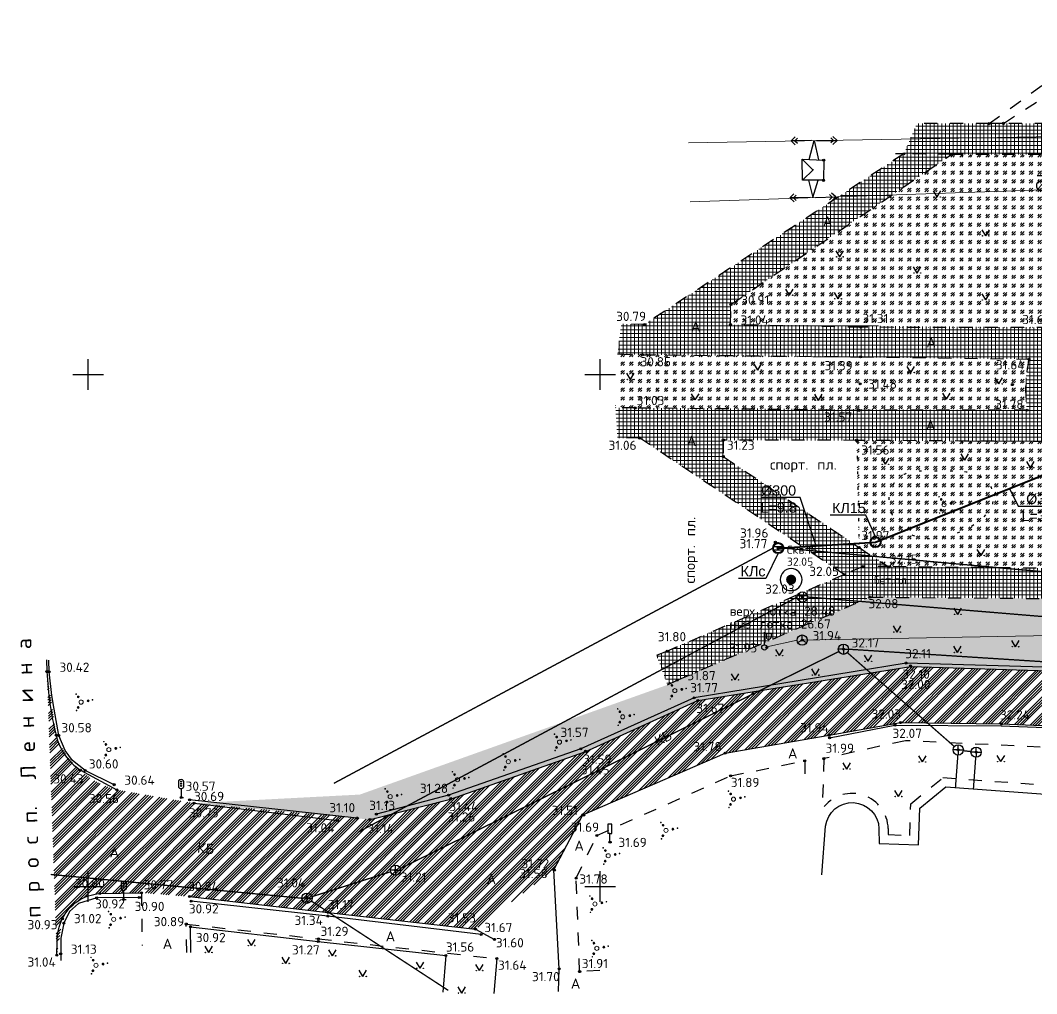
# Model space of a CAD drawing. Extents: x 8328 to 1441992, y -7354 to 642460.
# Drawn here: x 1441743.4 to 1441842.7, y 642139.5 to 642234.6 of the extents above; entities that cross this region are included whole.
import ezdxf
from ezdxf import colors
from ezdxf.entities.mleader import LeaderData, LeaderLine
from ezdxf.math import Vec2, Vec3

# ---------------------------------------------------------------- set-up
doc = ezdxf.new("R2010")
doc.units = 0
doc.header["$MEASUREMENT"] = 0
doc.header["$PDMODE"] = 32
doc.header["$PDSIZE"] = 0.2
for name, pattern in [('1220', [10, 8, -2]), ('APC_PRICKAD', [3.05, 0.51, -2.54]), ('APC_STRECKAD', [5.08, 2.54, -2.54]), ('CONTI', [0]), ('L1_5X1_5', [3, 1.5, -1.5])]:
    doc.linetypes.add(name, pattern=pattern)
for name, color, linetype, lineweight in [('10-Газон', 80, 'Continuous', 35), ('11-Штрих-тротуар', 40, 'Continuous', 15), ('19-канальяК2', 54, 'Continuous', 40), ('19-скважины', 7, 'Continuous', 30)]:
    doc.layers.add(name, color=color, linetype=linetype, lineweight=lineweight)
for name, color, linetype in [('PI_OTD', 172, 'CONTI'), ('PI_STDEFAULT', 6, 'CONTI'), ('PI_TTDEFAULT', 5, 'CONTI'), ('Колодцы', 7, 'Continuous'), ('Сетка', 7, 'Continuous')]:
    doc.layers.add(name, color=color, linetype=linetype)
doc.styles.add('2_0-Ариел', font='arial.ttf', dxfattribs={"height": 2})
doc.styles.get("Standard").update_dxf_attribs({"font": 'txt.shx'})
doc.linetypes.add('g5_474_2b', pattern='A,1,-0.25,[33,GUGK_2005.shx,S=1,R=0,X=0,Y=0],-0.25,1', length=2.5)
doc.linetypes.add('Забмет', pattern='A,2.5,[133,ltypeshp.shx,S=0.25,R=0,X=0,Y=0],0.125,[133,ltypeshp.shx,S=0.125,R=0,X=0,Y=0]', length=2.625)
doc.linetypes.add('Каналья-К2', pattern='A,20,-4,["К2",Standard,S=2,R=0,X=-2,Y=-1],-2.3', length=26.3)
doc.linetypes.add('Связь', pattern='A,4,-1,2,[133,ltypeshp.shx,S=0.125,R=0,X=-0.125,Y=0],2,-1', length=10)
pattern_1 = [(45, (0, 0), (0.84852813742, -1e-16), [0.5, -0.7]), (45, (0.21213, 0), (0.84852813742, -1e-16), [0.2, -1]), (45, (0, 0.21213), (0.84852813742, -1e-16), [0.2, -1])]
pattern_2 = [(90, (0, 0), (-0.375, 1e-16), []), (180, (0, 0), (-1e-16, -0.375), [])]

# ---------------------------------------------------------------- blocks, each defined once
blk = doc.blocks.new('_None')
blk = doc.blocks.new('SVETFOR')
for p, q in [((-0.14, 0.939999), (-0.14, 0.579997)), ((0.139998, 0.919997), (0.139998, 0.939999)), ((0.139998, 0.919997), (0.139998, 0.599997)), ((0.139998, 0.599997), (0.139998, 0.579997)), ((0, 0.5), (0, 0)), ((0, 0), (0.139998, 0))]:
    blk.add_line(p, q)
for centre, radius in [((0.000835, 0.652878), 0.027132), ((0.002634, 0.773176), 0.02695), ((0.001735, 0.895272), 0.024786), ((0.001735, 0.779475), 0.020595), ((0.001735, 0.660078), 0.019994), ((0.002634, 0.901574), 0.01861), ((0.001735, 0.668178), 0.011946), ((0.002634, 0.787575), 0.012698), ((0.003534, 0.909675), 0.01091)]:
    blk.add_circle(centre, radius)
for centre, radius, start, end in [((0, 0.809044), 0.191701, 43.087896, 136.912105), ((0, 0.676745), 0.170177, 214.64591, 325.35409)]:
    blk.add_arc(centre, radius, start, end)
blk = doc.blocks.new('A$C18BB02A3')
for q in [(-0.36, 0.6), (0.36, 0.6)]:
    blk.add_line((0, 0), q)
for centre, major_axis, start_param, end_param in [((-0.319, -0.001), (-0.0136, 0.0136), 3.926991, 10.210176), ((-0.315, -0.002), (-0.0109, 0.0109), 3.926991, 10.210176), ((-0.311, -0.002), (-0.00774, 0.00774), 3.926991, 10.210176), ((-0.306, -0.002), (0.00448, 0.00448), 5.497787, 11.780972), ((0.322, -0.001), (-0.0153, 0.0153), 3.926991, 10.210176), ((0.317, -0.001), (-0.0117, 0.0117), 3.926991, 10.210176), ((0.311, -0.001), (-0.00797, 0.00797), 3.926991, 10.210176), ((0.306, -0.001), (0.00424, 0.00424), 5.497787, 11.780972)]:
    blk.add_ellipse(centre, major_axis=major_axis, ratio=1, start_param=start_param, end_param=end_param)
blk = doc.blocks.new('DORZNPR_1')
for p, q in [((-0.2, 1), (-0.2, 0.479997)), ((0.179997, 1), (-0.2, 1)), ((0.179997, 0.479997), (0.179997, 1)), ((0, 0.479997), (-0.2, 0.479997)), ((0, 0), (0, 0.479997)), ((0, 0), (0.179997, 0)), ((0.16, 0.479997), (0.179997, 0.479997))]:
    blk.add_line(p, q)
blk.add_lwpolyline([(0, 0.479997), (0.139997, 0.479997), (0.16, 0.479997)])
blk = doc.blocks.new('A$C53CB0419')
at = {"lineweight": 9}
for centre, radius in [((-0.491, 0.774), 0.03), ((-0.492, 0.779), 0.0248), ((-0.495, 0.784), 0.0194), ((-0.497, 0.789), 0.0145), ((-0.5, 0.794), 0.00807), ((-0.279, 0.5), 0.0852), ((-0.281, 0.51), 0.0751), ((-0.284, 0.518), 0.0662), ((-0.287, 0.527), 0.0572), ((-0.289, 0.536), 0.0483), ((-0.291, 0.545), 0.0387), ((-0.292, 0.555), 0.0288), ((-0.293, 0.562), 0.0218), ((-0.297, 0.57), 0.0134), ((0, 0), 0.202), ((0.686, 0.115), 0.0918), ((0.685, 0.124), 0.0829), ((0.681, 0.13), 0.0756), ((0.678, 0.138), 0.0669), ((0.675, 0.147), 0.058), ((0.673, 0.156), 0.0489), ((0.672, 0.165), 0.0401), ((0.671, 0.174), 0.0314), ((0.67, 0.181), 0.0246), ((0.667, 0.188), 0.0173), ((0.664, 0.193), 0.0107), ((1.116, 0.216), 0.0329), ((1.122, 0.22), 0.0269), ((1.126, 0.225), 0.0199), ((1.133, 0.229), 0.0139), ((1.135, 0.234), 0.00789), ((-0.439, -0.82), 0.0296), ((-0.444, -0.825), 0.0228), ((-0.448, -0.829), 0.0172), ((-0.452, -0.832), 0.0122), ((-0.456, -0.835), 0.00717), ((-0.298, -0.533), 0.0949), ((-0.297, -0.522), 0.0842), ((-0.295, -0.512), 0.0745), ((-0.297, -0.502), 0.0645), ((-0.296, -0.493), 0.0548), ((-0.295, -0.483), 0.0452), ((-0.294, -0.475), 0.0377), ((-0.293, -0.466), 0.0294), ((-0.295, -0.459), 0.0222), ((-0.299, -0.452), 0.0145)]:
    blk.add_circle(centre, radius, dxfattribs=at)
blk = doc.blocks.new('BL_33')
at = {"color": 0}
for p, q in [((0, 0.25), (0, 1.5)), ((0, 1.4), (0.75, 1.4)), ((0.2, 1.4), (0.2, 1)), ((0.65, 1.4), (0.65, 1))]:
    blk.add_line(p, q, dxfattribs=at)
for radius in [0.25, 0]:
    blk.add_circle((0, 0), radius, dxfattribs=at)
blk.add_arc((0.425, 1), 0.225, 180, 0, dxfattribs=at)
blk = doc.blocks.new('BL_333')
at = {"color": 0}
for p, q in [((0, -1.5), (0, 1.5)), ((-1.5, 0), (1.5, 0))]:
    blk.add_line(p, q, dxfattribs=at)
blk = doc.blocks.new('HAB_1')
for q in [(-0.5, 0), (0, 0.5), (0, -0.5), (0.5, 0)]:
    blk.add_line((0, 0), q)
blk.add_circle((0.001258, -0.002432), 0.502434)
blk = doc.blocks.new('HAL_1')
for p, q in [((-0.48, 0.159999), (0.48, 0.159999)), ((-0.47, -0.179999), (0.469999, -0.179999))]:
    blk.add_line(p, q)
blk.add_circle((0.000926, -0.003531), 0.503532)
blk = doc.blocks.new('A$C2F7C6EB4')
at = {"linetype": 'Continuous'}
for p, q in [((-0.226, -0.107, 276.702), (-2.035, -0.96, 276.702)), ((-2.035, -0.96, 276.702), (-1.833, -0.439, 276.702)), ((-2.035, -0.96, 276.702), (-1.504, -1.135, 276.702)), ((-1.707, -0.805, 276.702), (-1.576, -0.467, 276.702)), ((-1.707, -0.805, 276.702), (-1.362, -0.919, 276.702))]:
    blk.add_line(p, q, dxfattribs=at)
blk = doc.blocks.new('HAS_1')
for q in [(-0.429999, -0.25), (0, 0.5), (0.429999, -0.25)]:
    blk.add_line((0, 0), q)
blk.add_circle((0, 0), 0.5)

msp = doc.modelspace()

# ---------------------------------------------------------------- hatches: boundary and pattern name
at = {"layer": '10-Газон', "linetype": 'Continuous', "lineweight": 15}
h = msp.add_hatch(dxfattribs=at)
h.set_pattern_fill('GOST_GLASS', color=256, scale=0.1, style=0)
h.set_pattern_definition(pattern_1)
edge = h.paths.add_edge_path()
edge.add_line((1441812.79, 642206.84), (1441812.74, 642204.88))
edge.add_line((1441812.74, 642204.88), (1441825.47, 642204.62))
edge.add_line((1441825.47, 642204.62), (1441843.93, 642204.6))
edge.add_arc((1441848.603, 642200.921), 5.947, 98.05238, 141.79027, ccw=False)
edge.add_line((1441847.77, 642206.81), (1441848.19, 642221.5))
edge.add_line((1441848.19, 642221.5), (1441834.34, 642221.51))
edge.add_line((1441834.34, 642221.51), (1441812.79, 642206.84))
h = msp.add_hatch(dxfattribs=at)
h.set_pattern_fill('GOST_GLASS', color=256, scale=0.1, style=0)
h.set_pattern_definition(pattern_1)
edge = h.paths.add_edge_path()
edge.add_line((1441801.719, 642202.022), (1441801.516, 642196.76))
edge.add_line((1441801.516, 642196.76), (1441841.72, 642196.52))
edge.add_arc((1441853.687, 642198.587), 12.144, 166.07078, 189.79742, ccw=False)
edge.add_line((1441841.9, 642201.51), (1441801.719, 642202.022))
h = msp.add_hatch(dxfattribs=at)
h.set_pattern_fill('GOST_GLASS', color=256, scale=0.1, style=0)
h.set_pattern_definition(pattern_1)
edge = h.paths.add_edge_path()
edge.add_line((1441825.07, 642193.58), (1441825.3, 642183.1))
edge.add_line((1441825.3, 642183.1), (1441828.22, 642181.21))
edge.add_line((1441828.22, 642181.21), (1441847.68, 642181.03))
edge.add_line((1441847.68, 642181.03), (1441847.89, 642191.07))
edge.add_arc((1441848.251, 642196.801), 5.743, 215.58096, 266.40015, ccw=False)
edge.add_line((1441843.58, 642193.46), (1441825.07, 642193.58))
h = msp.add_hatch(dxfattribs=at)
h.set_pattern_fill('GOST_GLASS', color=256, scale=0.1, style=0)
h.set_pattern_definition(pattern_1)
edge = h.paths.add_edge_path()
edge.add_line((1441826.38, 642178.26), (1441806.604, 642169.704))
edge.add_line((1441806.604, 642169.704), (1441776.536, 642158.983))
edge.add_line((1441776.536, 642158.983), (1441760.34, 642158.14))
edge.add_line((1441760.34, 642158.14), (1441777.53, 642156.54))
edge.add_line((1441777.53, 642156.54), (1441785.39, 642158.54))
edge.add_line((1441785.39, 642158.54), (1441798.6, 642163.18))
edge.add_line((1441798.6, 642163.18), (1441809.55, 642168.16))
edge.add_line((1441809.55, 642168.16), (1441830.36, 642171.5))
edge.add_line((1441830.36, 642171.5), (1441849.819, 642170.886))
edge.add_arc((1441849.584, 642175.876), 4.995, 272.69738, 358.99926)
edge.add_line((1441854.578, 642175.789), (1441854.619, 642178.047))
edge.add_line((1441854.619, 642178.047), (1441826.38, 642178.26))
at = {"layer": '11-Штрих-тротуар', "linetype": 'Continuous', "lineweight": 15}
h = msp.add_hatch(dxfattribs=at)
h.set_pattern_fill('ANSI34', color=252, scale=1.5, angle=-6.5e-14, style=0)
edge = h.paths.add_edge_path()
edge.add_line((1441891.82, 642225.66), (1441892.867, 642225.434))
edge.add_arc((1441890.408, 642219.81), 6.138, 16.27097, 66.38571, ccw=False)
edge.add_line((1441896.3, 642221.53), (1441897.37, 642216.93))
edge.add_line((1441897.37, 642216.93), (1441897.25, 642210.63))
edge.add_line((1441897.25, 642210.63), (1441901.23, 642210.583))
edge.add_line((1441901.23, 642210.583), (1441901.234, 642210.906))
edge.add_line((1441901.234, 642210.906), (1441910.541, 642210.804))
edge.add_line((1441910.541, 642210.804), (1441912.234, 642210.785))
edge.add_line((1441912.234, 642210.785), (1441912.562, 642216.283))
edge.add_line((1441912.562, 642216.283), (1441907.416, 642217.923))
edge.add_arc((1441910.052, 642226.195), 8.682, 218.09745, 252.32135, ccw=False)
edge.add_line((1441903.22, 642220.838), (1441902.014, 642222.456))
edge.add_line((1441902.014, 642222.456), (1441900.371, 642224.965))
edge.add_line((1441900.371, 642224.965), (1441898.612, 642227.998))
edge.add_line((1441898.612, 642227.998), (1441897.884, 642228.683))
edge.add_line((1441897.884, 642228.683), (1441896.65, 642229.513))
edge.add_line((1441896.65, 642229.513), (1441894.842, 642230.363))
edge.add_line((1441894.842, 642230.363), (1441892.914, 642230.885))
edge.add_arc((1441889.906, 642209.508), 21.587, 81.99192, 97.91402)
edge.add_line((1441886.934, 642230.89), (1441884.967, 642230.534))
edge.add_line((1441884.967, 642230.534), (1441880.658, 642229.352))
edge.add_line((1441880.658, 642229.352), (1441878.932, 642228.342))
edge.add_line((1441878.932, 642228.342), (1441878.78, 642228.601))
edge.add_line((1441878.78, 642228.601), (1441871.91, 642224.58))
edge.add_line((1441871.91, 642224.58), (1441871.89, 642221.24))
edge.add_line((1441871.89, 642221.24), (1441865.49, 642221.54))
edge.add_line((1441865.49, 642221.54), (1441865.395, 642216.94))
edge.add_line((1441865.395, 642216.94), (1441865.389, 642216.644))
edge.add_line((1441865.389, 642216.644), (1441865.1, 642202.59))
edge.add_line((1441865.1, 642202.59), (1441864.85, 642195.38))
edge.add_line((1441864.85, 642195.38), (1441864.77, 642181.02))
edge.add_line((1441864.77, 642181.02), (1441870.12, 642181.01))
edge.add_line((1441870.12, 642181.01), (1441870.12, 642177.82))
edge.add_arc((1441864.275, 642176.387), 6.018, -88.81041, 13.77736, ccw=False)
edge.add_line((1441864.4, 642170.37), (1441850.01, 642170.88))
edge.add_line((1441850.01, 642170.88), (1441830.36, 642171.5))
edge.add_line((1441830.36, 642171.5), (1441809.55, 642168.16))
edge.add_line((1441809.55, 642168.16), (1441798.6, 642163.18))
edge.add_line((1441798.6, 642163.18), (1441785.39, 642158.54))
edge.add_line((1441785.39, 642158.54), (1441777.53, 642156.54))
edge.add_line((1441777.53, 642156.54), (1441776.27, 642156.69))
edge.add_line((1441776.27, 642156.69), (1441760.34, 642158.14))
edge.add_line((1441760.34, 642158.14), (1441752.79, 642159.45))
edge.add_arc((1441755.019, 642167.894), 8.733, 200.88759, 255.21276, ccw=False)
edge.add_line((1441746.86, 642164.78), (1441745.97, 642170.99))
edge.add_line((1441745.97, 642170.99), (1441746.94, 642143.3))
edge.add_line((1441746.94, 642143.3), (1441747.47, 642146.84))
edge.add_arc((1441751.451, 642144.905), 4.426, 94.0254, 154.07226, ccw=False)
edge.add_line((1441751.14, 642149.32), (1441755.21, 642149.39))
edge.add_line((1441755.21, 642149.39), (1441759.9, 642149.02))
edge.add_line((1441759.9, 642149.02), (1441787.84, 642145.85))
edge.add_line((1441787.84, 642145.85), (1441795.48, 642151.64))
edge.add_line((1441795.48, 642151.64), (1441798.33, 642157))
edge.add_line((1441798.33, 642157), (1441812.23, 642163.02))
edge.add_line((1441812.23, 642163.02), (1441829.35, 642166.01))
edge.add_line((1441829.35, 642166.01), (1441839.21, 642165.88))
edge.add_line((1441839.21, 642165.88), (1441859.68, 642165.03))
edge.add_line((1441859.68, 642165.03), (1441872.88, 642164.39))
edge.add_arc((1441871.633, 642161.403), 3.237, -0.2217, 67.33704, ccw=False)
edge.add_line((1441874.87, 642161.39), (1441874.73, 642159.32))
edge.add_line((1441874.73, 642159.32), (1441896.836, 642179.112))
edge.add_line((1441896.836, 642179.112), (1441894.039, 642183.614))
edge.add_line((1441894.039, 642183.614), (1441880.44, 642183.88))
edge.add_arc((1441904.522, 642193.559), 25.954, 187.50199, 201.89544, ccw=False)
edge.add_arc((1441986.85, 642203.321), 108.858, 178.50025, 186.93876, ccw=False)
edge.add_line((1441878.03, 642206.17), (1441878.34, 642215.71))
edge.add_line((1441878.34, 642215.71), (1441881.65, 642215.65))
edge.add_line((1441881.65, 642215.65), (1441887.26, 642215.57))
edge.add_line((1441887.26, 642215.57), (1441891.44, 642215.377))
edge.add_arc((1441891.266, 642212.425), 2.957, 47.10859, 86.62556, ccw=False)
edge.add_line((1441893.279, 642214.591), (1441895.34, 642218.566))
edge.add_arc((1441891.797, 642212.208), 7.279, 60.87294, 86.97485)
edge.add_line((1441892.181, 642219.476), (1441887.25, 642219.56))
edge.add_line((1441887.25, 642219.56), (1441884.11, 642219.6))
edge.add_arc((1441885.562, 642222.84), 3.551, 197.20561, 245.86634, ccw=False)
edge.add_arc((1441883.615, 642222.237), 1.512, 114.81101, 197.20561, ccw=False)
edge.add_line((1441882.98, 642223.61), (1441885.83, 642224.96))
edge.add_arc((1441890.055, 642214.786), 11.016, 80.77955, 112.55132, ccw=False)
h = msp.add_hatch(dxfattribs=at)
h.set_pattern_fill('ANSI37', color=31, scale=3, angle=45, style=0)
h.set_pattern_definition(pattern_2)
edge = h.paths.add_edge_path()
edge.add_line((1441849.07, 642203.01), (1441847.77, 642206.81))
edge.add_arc((1441848.607, 642200.915), 5.954, 98.08004, 141.76261)
edge.add_line((1441843.93, 642204.6), (1441812.734, 642204.88))
edge.add_line((1441812.734, 642204.88), (1441812.79, 642206.84))
edge.add_line((1441812.79, 642206.84), (1441834.34, 642221.51))
edge.add_line((1441834.34, 642221.51), (1441848.19, 642221.5))
edge.add_line((1441848.19, 642221.5), (1441851.075, 642221.507))
edge.add_line((1441851.075, 642221.507), (1441862.021, 642221.54))
edge.add_line((1441862.021, 642221.54), (1441864.498, 642224.58))
edge.add_line((1441864.498, 642224.58), (1441851.41, 642224.53))
edge.add_line((1441851.41, 642224.53), (1441848.83, 642224.54))
edge.add_line((1441848.83, 642224.54), (1441838.01, 642224.51))
edge.add_line((1441838.01, 642224.51), (1441830.965, 642224.522))
edge.add_line((1441830.965, 642224.522), (1441829.67, 642221.56))
edge.add_line((1441829.67, 642221.56), (1441804.34, 642204.89))
edge.add_line((1441804.34, 642204.89), (1441802.075, 642204.949))
edge.add_line((1441802.075, 642204.949), (1441801.719, 642202.022))
edge.add_line((1441801.719, 642202.022), (1441804.14, 642201.94))
edge.add_line((1441804.14, 642201.94), (1441841.9, 642201.51))
edge.add_arc((1441855.497, 642198.521), 13.921, 167.60292, 188.26528)
edge.add_line((1441841.72, 642196.52), (1441801.516, 642196.76))
edge.add_line((1441801.516, 642196.76), (1441801.703, 642193.786))
edge.add_line((1441801.703, 642193.786), (1441803.86, 642193.81))
edge.add_line((1441803.86, 642193.81), (1441823.85, 642180.47))
edge.add_line((1441823.85, 642180.47), (1441825.71, 642181.26))
edge.add_line((1441825.71, 642181.26), (1441828.157, 642181.251))
edge.add_line((1441828.157, 642181.251), (1441812.04, 642192))
edge.add_line((1441812.04, 642192), (1441812.04, 642193.61))
edge.add_line((1441812.04, 642193.61), (1441843.58, 642193.46))
edge.add_arc((1441848.251, 642196.801), 5.743, 215.58096, 266.40015)
edge.add_line((1441847.89, 642191.07), (1441847.93, 642195.21))
edge.add_arc((1441848.979, 642198.743), 3.686, 160.72768, 253.45898, ccw=False)
edge.add_arc((1441849.088, 642199.374), 3.636, 90.28581, 170.73149, ccw=False)
h = msp.add_hatch(dxfattribs=at)
h.set_pattern_fill('ANSI37', color=31, scale=3, angle=45, style=0)
h.set_pattern_definition(pattern_2)
edge = h.paths.add_edge_path()
edge.add_line((1441825.71, 642181.26), (1441805.528, 642172.57))
edge.add_line((1441805.528, 642172.57), (1441806.604, 642169.704))
edge.add_line((1441806.604, 642169.704), (1441826.38, 642178.26))
edge.add_line((1441826.38, 642178.26), (1441854.619, 642178.047))
edge.add_line((1441854.619, 642178.047), (1441854.672, 642181.025))
edge.add_line((1441854.672, 642181.025), (1441850.89, 642181))
edge.add_line((1441850.89, 642181), (1441850.95, 642191.08))
edge.add_arc((1441849.344, 642198.844), 7.928, 281.68873, 343.62573)
edge.add_line((1441856.95, 642196.609), (1441857.038, 642201.518))
edge.add_arc((1441848.371, 642197.699), 9.471, 23.77951, 74.13331)
edge.add_line((1441850.96, 642206.81), (1441851.075, 642221.507))
edge.add_line((1441851.075, 642221.507), (1441848.19, 642221.5))
edge.add_line((1441848.19, 642221.5), (1441847.77, 642206.81))
edge.add_line((1441847.77, 642206.81), (1441849.07, 642203.01))
edge.add_arc((1441849.279, 642198.709), 4.306, 23.4081, 92.77943, ccw=False)
edge.add_arc((1441849.52, 642198.88), 4.017, -72.47321, 22.5446, ccw=False)
edge.add_line((1441850.73, 642195.05), (1441847.93, 642195.21))
edge.add_line((1441847.93, 642195.21), (1441847.89, 642191.07))
edge.add_line((1441847.89, 642191.07), (1441847.68, 642181.03))
edge.add_line((1441847.68, 642181.03), (1441828.395, 642181.25))
edge.add_line((1441828.395, 642181.25), (1441825.71, 642181.26))
at = {"layer": '19-скважины', "extrusion": (0, 0, -1)}
msp.add_hatch(color=256, dxfattribs=at).paths.add_polyline_path([(-1441819.163, 642179.976, -1), (-1441818.175, 642179.976, -1)])

# ---------------------------------------------------------------- linework, layer by layer
at = {"color": 7, "linetype": 'APC_STRECKAD', "ltscale": 0.5}
for points in [[(1441838.01, 642224.51), (1441848.45, 642232.08), (1441851.83, 642234.6)], [(1441839.42, 642224.54), (1441849.57, 642231.08), (1441848.83, 642224.54)], [(1441829.67, 642221.56), (1441804.34, 642204.89), (1441802.075, 642204.949)], [(1441801.719, 642202.022), (1441804.14, 642201.94), (1441825.46, 642201.73), (1441841.9, 642201.51)], [(1441864.77, 642181.02), (1441850.89, 642181), (1441847.68, 642181.03), (1441828.395, 642181.25), (1441825.71, 642181.26), (1441823.85, 642180.47), (1441823.85, 642180.47), (1441806.55, 642172.98), (1441805.528, 642172.57)], [(1441806.604, 642169.704), (1441807.53, 642170.16), (1441826.38, 642178.26), (1441864.91, 642177.97)], [(1441866.629, 642160.345), (1441865.002, 642162.329), (1441848.066, 642163.372), (1441829.827, 642164.246), (1441821.873, 642162.491), (1441821.742, 642158.589)], [(1441799.969, 642141.791), (1441798.01, 642141.69), (1441797.67, 642150.82), (1441799.69, 642154.99), (1441812.76, 642160.81), (1441819.993, 642162.283), (1441820.006, 642160.292)], [(1441755.21, 642149.39), (1441755.258, 642144.246)], [(1441759.618, 642143.567), (1441759.58, 642146.34), (1441772.49, 642144.89), (1441789.91, 642142.96)]]:
    msp.add_lwpolyline(points, dxfattribs=at)
at = {"color": 8, "linetype": 'Continuous', "lineweight": 9}
msp.add_lwpolyline([(1441976.64, 642227.22), (1441861.49, 642223.54), (1441808.643, 642222.646)], dxfattribs=at)
at = {"color": 7, "linetype": 'APC_STRECKAD', "ltscale": 0.5}
for points, elevation in [([(1441871.91, 642224.58), (1441861.46, 642224.58), (1441860.18, 642224.59), (1441851.41, 642224.53), (1441848.83, 642224.54), (1441839.42, 642224.54), (1441838.01, 642224.51), (1441830.965, 642224.522)], 1.24), ([(1441843.93, 642204.6), (1441825.47, 642204.62), (1441812.74, 642204.88), (1441812.79, 642206.84), (1441834.34, 642221.51)], 31.67), ([(1441865.49, 642221.54), (1441848.19, 642221.5), (1441834.34, 642221.51), (1441829.67, 642221.56), (1441828.864, 642221.552)], 31.75), ([(1441841.72, 642196.52), (1441825.28, 642196.51), (1441803.44, 642196.74), (1441801.516, 642196.76)], 31.64), ([(1441823.85, 642180.47), (1441803.86, 642193.81), (1441801.703, 642193.786)], 32.05), ([(1441843.58, 642193.46), (1441825.07, 642193.58), (1441812.04, 642193.61), (1441812.04, 642192), (1441825.3, 642183.1), (1441828.22, 642181.21)], 31.89)]:
    msp.add_lwpolyline(points, dxfattribs=dict(at, elevation=elevation))
at = {"color": 7, "linetype": 'Continuous'}
for points, elevation in [([(1441820.424, 642221), (1441820.91, 642222.875), (1441821.347, 642220.964)], -45.27), ([(1441819.77, 642219.005), (1441819.76, 642221.025), (1441821.85, 642220.945), (1441821.84, 642218.975), (1441819.77, 642219.005)], 0.05), ([(1441820.368, 642218.996), (1441820.786, 642217.296), (1441821.322, 642218.983)], 0.05), ([(1441760.34, 642158.14), (1441774.34, 642156.46)], 30.73), ([(1441759.9, 642149.02), (1441773.44, 642147.47), (1441787.84, 642145.85), (1441789.69, 642144.84)], 30.84)]:
    msp.add_lwpolyline(points, dxfattribs=dict(at, elevation=elevation))
at = {"color": 8, "linetype": 'Continuous', "lineweight": 9, "elevation": 44.93}
msp.add_lwpolyline([(1441978.83, 642221.7), (1441863.48, 642218.74), (1441808.801, 642216.886)], dxfattribs=at)
at = {"color": 7, "linetype": 'L1_5X1_5'}
msp.add_lwpolyline([(1441819.76, 642221.025), (1441821.84, 642218.975)], dxfattribs=at)
at = {"color": 7, "linetype": 'L1_5X1_5', "elevation": 0.05}
msp.add_lwpolyline([(1441819.77, 642219.005), (1441821.85, 642220.945)], dxfattribs=at)
at = {"color": 7, "linetype": 'APC_STRECKAD', "ltscale": 0.5, "elevation": 31.64}
msp.add_lwpolyline([(1441841.9, 642201.51), (1441841.9, 642201.51, 0.090402), (1441841.72, 642196.52, 0.021538)], format="xyb", dxfattribs=at)
at = {"color": 7, "linetype": 'APC_PRICKAD', "ltscale": 0.5, "elevation": 31.56, "flags": 128}
msp.add_lwpolyline([(1441825.07, 642193.58), (1441825.3, 642183.1)], dxfattribs=at)
at = {"color": 7, "linetype": 'APC_PRICKAD', "ltscale": 0.5, "flags": 128}
msp.add_lwpolyline([(1441834.467, 642190.577), (1441831.003, 642190.577, 0.4561), (1441828.225, 642187.377, 0.388081), (1441832.343, 642183.982, 0.18358), (1441837.768, 642186.365, 0.540682), (1441837.016, 642190.12, 0.10259)], format="xyb", close=True, dxfattribs=at)
at = {"color": 32, "linetype": '1220', "lineweight": 9, "ltscale": 0.5, "const_width": 0.13}
for points in [[(1441816.907, 642183.06), (1441773.994, 642160.08)], [(1441920.804, 642169.92), (1441820.27, 642178.279)]]:
    msp.add_lwpolyline(points, dxfattribs=at)
for points, elevation in [([(1441922.275, 642173.544), (1441817.914, 642183.056)], -0.07), ([(1441819.262, 642178.279), (1441776.349, 642155.298)], 32.03), ([(1441823.33, 642172.957), (1441780.495, 642151.761)], 32.45), ([(1441824.158, 642172.849), (1441834.615, 642163.672)], 32.17), ([(1441884.959, 642169.289), (1441824.272, 642173.179)], 32.45), ([(1441835.489, 642163.266), (1441836.241, 642163.181)], 31.94), ([(1441834.955, 642162.839), (1441834.72, 642159.656)], 31.94), ([(1441836.702, 642162.624), (1441836.473, 642159.527)], 31.94), ([(1441770.868, 642148.86), (1441746.343, 642151.182)], 31.04), ([(1441779.547, 642151.447), (1441771.839, 642149.008)], 31.21), ([(1441771.791, 642148.586), (1441785.176, 642139.855)], 31.04)]:
    msp.add_lwpolyline(points, dxfattribs=dict(at, elevation=elevation))
at = {"color": 7, "linetype": 'Continuous', "elevation": 31.14}
msp.add_lwpolyline([(1441777.53, 642156.54), (1441785.39, 642158.54), (1441798.6, 642163.18), (1441809.55, 642168.16), (1441830.36, 642171.5), (1441850.01, 642170.88), (1441864.4, 642170.37, 0.311692), (1441869.53, 642173.65, 0.12925), (1441870.12, 642177.82, -1.123879)], format="xyb", dxfattribs=at)
at = {"color": 7, "linetype": 'Забмет', "lineweight": 25, "flags": 128}
for points, elevation in [([(1441869.77, 642176.96), (1441869.586, 642175.386), (1441869.22, 642173.84), (1441867.629, 642171.929), (1441865.745, 642170.98), (1441864.11, 642170.74), (1441850.08, 642171.22), (1441829.9, 642171.83), (1441809.2, 642168.43), (1441798.12, 642163.46), (1441785.21, 642158.93), (1441778.15, 642157.06)], 32.32), ([(1441822.43, 642164.53), (1441828.81, 642165.76), (1441839.196, 642165.712), (1441859.74, 642164.9), (1441872.61, 642164.13)], 31.99), ([(1441776.27, 642156.69), (1441759.91, 642158.48)], 31.1), ([(1441788.39, 642145.32), (1441773.41, 642147.12), (1441760.05, 642148.57)], 31.67)]:
    msp.add_lwpolyline(points, dxfattribs=dict(at, elevation=elevation))
at = {"color": 7, "linetype": 'Связь', "lineweight": 13, "elevation": 31.94, "flags": 128}
for points in [[(1441819.755, 642174.071), (1441873.592, 642175.059)], [(1441819.255, 642174.071), (1441816.296, 642173.408)]]:
    msp.add_lwpolyline(points, dxfattribs=at)
at = {"color": 7, "linetype": 'Continuous'}
for points in [[(1441745.919, 642172.131), (1441745.97, 642170.99, 0.04908), (1441746.86, 642164.78, 0.186579), (1441749.24, 642161.37), (1441752.79, 642159.45)], [(1441795.931, 642139.761), (1441796.01, 642141.96), (1441795.48, 642151.64), (1441798.33, 642157), (1441812.23, 642163.02), (1441822.37, 642164.79), (1441829.35, 642166.01), (1441839.21, 642165.88), (1441859.68, 642165.03), (1441872.88, 642164.39, -0.303627), (1441874.87, 642161.39), (1441874.73, 642159.32)], [(1441821.66, 642151.142), (1441822.031, 642155.9), (1441822.031, 642155.9, -0.929588), (1441827.249, 642155.641), (1441827.282, 642154.199), (1441831.114, 642154.065), (1441831.249, 642157.653), (1441833.785, 642159.725), (1441874.489, 642156.728), (1441873.669, 642147.122)], [(1441746.94, 642143.3), (1441746.953, 642144.642, -0.111188), (1441747.47, 642146.84, -0.268168), (1441751.14, 642149.32), (1441755.21, 642149.39)]]:
    msp.add_lwpolyline(points, format="xyb", dxfattribs=at)
at = {"color": 7, "linetype": 'g5_474_2b', "flags": 128}
for points, elevation in [([(1441752.53, 642159.95), (1441749.71, 642161.33), (1441748.457, 642162.322), (1441747.742, 642163.278), (1441747.12, 642164.76), (1441746.689, 642167.311), (1441746.461, 642168.664), (1441746.19, 642170.98), (1441746.138, 642172.124)], 30.64), ([(1441754.99, 642148.93), (1441750.83, 642148.89), (1441749.058, 642148.329), (1441748.168, 642147.561), (1441747.61, 642146.42), (1441747.336, 642144.971), (1441747.31, 642143.43), (1441747.312, 642142.787)], 30.92)]:
    msp.add_lwpolyline(points, dxfattribs=dict(at, elevation=elevation))
at = {"color": 7, "linetype": 'APC_STRECKAD', "ltscale": 0.5}
msp.add_lwpolyline([(1441821.892, 642157.81, -0.694359), (1441828.149, 642155.662), (1441828.163, 642155.069), (1441830.249, 642154.996), (1441830.365, 642158.093), (1441833.494, 642160.648), (1441867.079, 642158.166)], format="xyb", dxfattribs=at)
at = {"color": 7, "linetype": 'g5_474_2b', "flags": 128}
msp.add_lwpolyline([(1441760.031, 642143.561), (1441759.99, 642146.07), (1441772.48, 642144.63), (1441784.94, 642143.27), (1441784.636, 642139.681)], dxfattribs=at)
at = {"color": 7, "linetype": 'Continuous'}
msp.add_lwpolyline([(1441789.91, 642142.96), (1441789.618, 642139.539)], dxfattribs=at)
at = {"layer": '19-канальяК2', "linetype": 'Каналья-К2', "ltscale": 0.5}
for p, q in [((1441826.92, 642183.64), (1441856.477, 642195.454)), ((1441817.411, 642183.056), (1441826.92, 642183.64))]:
    msp.add_line(p, q, dxfattribs=at)
at = {"layer": '19-канальяК2', "linetype": 'Continuous'}
for centre in [(1441826.92, 642183.64), (1441817.411, 642183.056)]:
    msp.add_circle(centre, 0.5, dxfattribs=at)
at = {"layer": '19-скважины', "extrusion": (0, 0, -1)}
msp.add_circle((-1441818.669, 642179.976), 1.074, dxfattribs=at)
at = {"layer": 'PI_STDEFAULT', "color": 7}
for p in [(1441812.79, 642206.84, 30.91), (1441804.34, 642204.89, 30.79), (1441812.74, 642204.88, 31.04), (1441825.47, 642204.62, 31.31), (1441804.14, 642201.94, 30.85), (1441825.46, 642201.73, 31.39), (1441841.9, 642201.51, 31.64), (1441825.42, 642199.1, 31.48), (1441840.28, 642199.02, 31.64), (1441803.44, 642196.74, 31.03), (1441825.28, 642196.51, 31.57), (1441841.72, 642196.52, 31.78), (1441803.86, 642193.81, 31.06), (1441812.04, 642193.61, 31.23), (1441825.07, 642193.58, 31.56), (1441812.04, 642192, 31.31), (1441817.13, 642183.62, 31.77), (1441817.41, 642183.06, 31.96), (1441825.3, 642183.1, 31.97), (1441825.71, 642181.26, 32.05), (1441828.22, 642181.21, 32.15), (1441823.85, 642180.47, 32.05), (1441819.76, 642178.34, 31.93), (1441819.77, 642178.28, 32.03), (1441826.38, 642178.26, 32.08), (1441819.76, 642174.07, 31.94), (1441806.55, 642172.98, 31.8), (1441816.3, 642173.35, 31.76), (1441823.78, 642173.18, 32.17), (1441829.9, 642171.83, 32.11), (1441745.97, 642170.99, 30.33), (1441746.19, 642170.98, 30.42), (1441830.32, 642171.56, 32.1), (1441830.36, 642171.5, 32), (1441807.53, 642170.16, 31.87), (1441809.2, 642168.43, 31.77), (1441809.55, 642168.16, 31.67), (1441829.35, 642166.01, 32.03), (1441839.21, 642165.88, 32.24), (1441828.81, 642165.76, 32.07), (1441746.86, 642164.78, 30.39), (1441747.12, 642164.76, 30.58), (1441822.37, 642164.79, 31.94), (1441822.43, 642164.53, 31.99), (1441798.12, 642163.46, 31.57), (1441798.58, 642163.21, 31.59), (1441798.6, 642163.18, 31.45), (1441812.23, 642163.02, 31.78), (1441834.992, 642163.34, 64.18), (1441836.739, 642163.127, 64.18), (1441819.993, 642162.283), (1441821.873, 642162.491), (1441749.24, 642161.37, 30.43), (1441749.71, 642161.33, 30.6), (1441752.53, 642159.95, 30.64), (1441812.76, 642160.81, 31.89), (1441752.79, 642159.45, 30.56), (1441785.21, 642158.93, 31.28), (1441759.07, 642158.69, 30.57), (1441759.91, 642158.48, 30.69), (1441760.34, 642158.14, 30.73), (1441785.39, 642158.54, 31.26), (1441785.43, 642158.59, 31.44), (1441778.15, 642157.06, 31.13), (1441798.33, 642157, 31.51), (1441798.4, 642156.98, 31.52), (1441774.34, 642156.46, 31.04), (1441776.27, 642156.69, 31.1), (1441777.53, 642156.54, 31.14), (1441799.69, 642154.99, 31.69), (1441800.97, 642154.33, 31.69), (1441780.03, 642151.6, 31.21), (1441795.48, 642151.64, 31.58), (1441795.55, 642151.59, 31.72), (1441797.67, 642150.82, 31.78), (1441751.14, 642149.32, 30.8), (1441754.99, 642148.93, 30.9), (1441755.21, 642149.39, 30.77), (1441759.9, 642149.02, 30.84), (1441750.83, 642148.89, 30.92), (1441753.45, 642148.74, 30.85), (1441760.05, 642148.57, 30.92), (1441771.37, 642148.86, 31.04), (1441773.41, 642147.12, 31.34), (1441773.44, 642147.47, 31.17), (1441747.47, 642146.84, 30.93), (1441747.61, 642146.42, 31.02), (1441759.58, 642146.34, 30.89), (1441759.99, 642146.07, 30.92), (1441787.84, 642145.85, 31.53), (1441788.39, 642145.32, 31.67), (1441772.48, 642144.63, 31.27), (1441772.49, 642144.89, 31.29), (1441789.69, 642144.84, 31.6), (1441746.94, 642143.3, 31.04), (1441747.31, 642143.43, 31.13), (1441784.94, 642143.27, 31.56), (1441789.91, 642142.96, 31.64), (1441796.01, 642141.96, 31.7), (1441798.01, 642141.69, 31.91)]:
    msp.add_point(p, dxfattribs=at)
at = {"layer": 'PI_TTDEFAULT', "color": 7}
for p in [(1441838.01, 642224.51), (1441839.42, 642224.54), (1441829.67, 642221.56), (1441834.34, 642221.51), (1441821.85, 642220.945, 0.05), (1441821.84, 642218.975)]:
    msp.add_point(p, dxfattribs=at)

# ---------------------------------------------------------------- block references
at = {"color": 7, "linetype": 'Continuous'}
for p, rotation in [((1441820.91, 642222.875, -45.27), 335.9410997674386), ((1441820.91, 642222.875, -45.27), 154.6576204049878), ((1441820.786, 642217.296, -0.34), 335.9410997674386), ((1441820.786, 642217.296, -0.34), 156.124668868378)]:
    msp.add_blockref('A$C2F7C6EB4', p, dxfattribs=dict(at, rotation=rotation))
for name, p in [('A$C18BB02A3', (1441832.931, 642217.353, 44.93)), ('A$C18BB02A3', (1441837.675, 642213.553)), ('A$C18BB02A3', (1441823.433, 642211.503)), ('A$C18BB02A3', (1441830.994, 642209.923)), ('A$C18BB02A3', (1441818.511, 642207.756)), ('A$C18BB02A3', (1441823.258, 642207.405)), ('A$C18BB02A3', (1441837.675, 642207.288)), ('A$C18BB02A3', (1441815.426, 642200.446)), ('A$C18BB02A3', (1441830.375, 642200.205)), ('A$C18BB02A3', (1441802.988, 642199.526)), ('A$C18BB02A3', (1441838.972, 642199.099)), ('A$C18BB02A3', (1441809.308, 642197.532)), ('A$C18BB02A3', (1441821.334, 642197.485)), ('A$C18BB02A3', (1441833.857, 642197.589)), ('A$C18BB02A3', (1441827.883, 642191.24)), ('A$C18BB02A3', (1441835.634, 642191.657)), ('A$C18BB02A3', (1441842.053, 642190.907)), ('A$C53CB0419', (1441833.608, 642187.301)), ('A$C18BB02A3', (1441837.218, 642182.33)), ('A$C18BB02A3', (1441834.949, 642176.584)), ('A$C18BB02A3', (1441829.02, 642174.851)), ('A$C18BB02A3', (1441840.59, 642173.42)), ('A$C18BB02A3', (1441817.523, 642172.553)), ('A$C18BB02A3', (1441834.928, 642172.864)), ('A$C18BB02A3', (1441826.208, 642172.008)), ('A$C18BB02A3', (1441821.057, 642170.651)), ('A$C53CB0419', (1441807.305, 642169.14)), ('A$C18BB02A3', (1441813.196, 642170.191)), ('A$C53CB0419', (1441749.307, 642168.014)), ('A$C53CB0419', (1441802.218, 642166.574)), ('A$C53CB0419', (1441796.043, 642164.106)), ('A$C53CB0419', (1441752.014, 642163.377)), ('A$C53CB0419', (1441791.037, 642162.196)), ('A$C18BB02A3', (1441824.1, 642161.474)), ('A$C18BB02A3', (1441831.497, 642162.166)), ('A$C18BB02A3', (1441839.169, 642162.209)), ('A$C53CB0419', (1441786.073, 642160.436)), ('A$C53CB0419', (1441779.504, 642158.773)), ('A$C53CB0419', (1441813.035, 642158.537)), ('A$C18BB02A3', (1441829.161, 642158.795)), ('A$C53CB0419', (1441806.441, 642155.482)), ('A$C53CB0419', (1441800.801, 642153.009)), ('A$C53CB0419', (1441799.5, 642148.302)), ('A$C53CB0419', (1441752.482, 642146.793)), ('A$C18BB02A3', (1441761.77, 642143.564)), ('A$C18BB02A3', (1441765.956, 642144.236)), ('A$C53CB0419', (1441799.687, 642143.968)), ('A$C53CB0419', (1441750.761, 642142.306)), ('A$C18BB02A3', (1441769.312, 642142.493)), ('A$C18BB02A3', (1441773.853, 642143.231)), ('A$C18BB02A3', (1441782.419, 642142.021)), ('A$C18BB02A3', (1441788.224, 642141.793)), ('A$C18BB02A3', (1441776.839, 642141.221)), ('A$C18BB02A3', (1441786.493, 642139.595))]:
    msp.add_blockref(name, p, dxfattribs=at)
at = {"color": 7}
msp.add_blockref('BL_33', (1441816.052, 642173.353), dxfattribs=at)
at = {"xscale": 1.75, "yscale": 1.75}
for p in [(1441759.07, 642158.69, 30.57), (1441753.45, 642148.74, 30.85)]:
    msp.add_blockref('SVETFOR', p, dxfattribs=at)
at = {"yscale": 1.75}
msp.add_blockref('DORZNPR_1', (1441800.97, 642154.33, 31.69), dxfattribs=at)
at = {"layer": 'Колодцы', "color": 7}
for name, p in [('HAL_1', (1441817.41, 642183.06, 31.96)), ('HAL_1', (1441819.765, 642178.282, 32.03)), ('HAS_1', (1441819.754, 642174.071, 1.1)), ('HAB_1', (1441823.779, 642173.182, 32.17)), ('HAB_1', (1441834.99, 642163.342, 31.94)), ('HAB_1', (1441836.739, 642163.127, 31.94)), ('HAB_1', (1441780.025, 642151.601, 31.21)), ('HAB_1', (1441771.369, 642148.862, 31.04))]:
    msp.add_blockref(name, p, dxfattribs=at)
at = {"layer": 'Сетка', "color": 92}
for p in [(1441750, 642200), (1441800, 642200), (1441750, 642150), (1441800, 642150)]:
    msp.add_blockref('BL_333', p, dxfattribs=at)

# ---------------------------------------------------------------- texts
at = {"color": 7}
for s, height, p in [('А', 1, (1441821.758, 642214.462)), ('А', 1, (1441808.884, 642204.2)), ('А', 1, (1441831.879, 642202.643)), ('А', 1, (1441831.814, 642194.575)), ('А', 1, (1441808.477, 642193.026)), ('спорт. пл.', 1, (1441816.604, 642190.719)), ('бет.пл.', 0.8, (1441826.769, 642179.528)), ('А', 1, (1441818.354, 642162.504)), ('А', 1, (1441797.491, 642153.496)), ('А', 1, (1441752.085, 642152.845)), ('А', 1, (1441788.909, 642150.229)), ('А', 1, (1441779.056, 642144.635)), ('А', 1, (1441757.277, 642143.907)), ('А', 1, (1441797.144, 642140.025))]:
    msp.add_text(s, height=height, dxfattribs=at).set_placement(p)
for s, height, rotation, p in [('спорт. пл.', 1, 89.54353, (1441809.264, 642179.594)), ('п р о с п.  Л е н и н а', 1.5, 91.96232, (1441745.37, 642146.965))]:
    msp.add_text(s, height=height, rotation=rotation, dxfattribs=at).set_placement(p)
for rotation, p in [(26.47854, (1441805.639, 642163.694)), (353.91296, (1441760.604, 642153.314))]:
    msp.add_text('КБ', height=1, rotation=rotation).set_placement(p)
at = {"layer": '19-скважины'}
for s, p in [('Скв.15', (1441818.25, 642182.497)), ('32.05', (1441818.25, 642181.332))]:
    msp.add_text(s, height=0.8, dxfattribs=at).set_placement(p)
at = {"layer": 'PI_OTD', "color": 7}
for s, p in [('30.91', (1441813.79, 642206.84)), ('30.79', (1441801.575, 642205.237)), ('31.04', (1441813.73, 642204.88)), ('31.31', (1441825.633, 642205.028)), ('31.67', (1441841.243, 642204.926)), ('30.85', (1441803.963, 642200.806)), ('31.39', (1441821.935, 642200.425)), ('31.64', (1441838.676, 642200.507)), ('31.48', (1441826.189, 642198.622)), ('31.03', (1441803.579, 642197.017)), ('31.78', (1441838.608, 642196.643)), ('31.57', (1441821.893, 642195.416)), ('31.06', (1441800.835, 642192.646)), ('31.23', (1441812.399, 642192.655)), ('31.56', (1441825.506, 642192.187)), ('31.96', (1441813.678, 642184.078)), ('31.77', (1441813.63, 642183.042)), ('31.97', (1441825.519, 642183.832)), ('32.15', (1441828.301, 642181.519)), ('32.05', (1441820.443, 642180.335)), ('32.03', (1441816.128, 642178.611)), ('32.08', (1441826.222, 642177.179)), ('31.80', (1441805.647, 642173.954)), ('31.94', (1441820.76, 642174.06)), ('32.17', (1441824.577, 642173.349)), ('31.93', (1441812.594, 642172.865)), ('32.11', (1441829.817, 642172.294)), ('30.42', (1441747.19, 642170.97)), ('31.87', (1441808.53, 642170.15)), ('32.10', (1441829.534, 642170.292)), ('31.77', (1441808.809, 642168.975)), ('32.00', (1441829.411, 642169.289)), ('31.67', (1441809.407, 642166.96)), ('32.03', (1441826.52, 642166.397)), ('32.24', (1441839.072, 642166.316)), ('30.58', (1441747.383, 642165.059)), ('31.94', (1441819.55, 642165.063)), ('31.57', (1441796.133, 642164.607)), ('32.07', (1441828.568, 642164.513)), ('31.78', (1441809.115, 642163.217)), ('31.99', (1441822.031, 642163.061)), ('30.60', (1441750.055, 642161.527)), ('31.59', (1441798.35, 642161.991)), ('30.43', (1441746.593, 642160.069)), ('31.45', (1441798.14, 642160.953)), ('30.64', (1441753.53, 642159.94)), ('30.57', (1441759.519, 642159.356)), ('31.28', (1441782.404, 642159.145)), ('31.89', (1441812.772, 642159.717)), ('30.56', (1441750.067, 642158.143)), ('30.69', (1441760.336, 642158.357)), ('31.10', (1441773.555, 642157.253)), ('31.13', (1441777.446, 642157.478)), ('31.44', (1441785.284, 642157.366)), ('30.73', (1441759.839, 642156.746)), ('31.26', (1441785.095, 642156.349)), ('31.51', (1441795.284, 642156.987)), ('31.04', (1441771.3, 642155.283)), ('31.14', (1441777.274, 642155.216)), ('31.69', (1441797.137, 642155.349)), ('31.69', (1441801.794, 642153.86)), ('31.72', (1441792.334, 642151.777)), ('31.21', (1441780.529, 642150.474)), ('31.58', (1441792.102, 642150.822)), ('31.78', (1441797.978, 642150.284)), ('30.80', (1441748.701, 642149.842)), ('30.77', (1441755.417, 642149.723)), ('30.84', (1441759.775, 642149.551)), ('31.04', (1441768.442, 642149.909)), ('30.92', (1441750.672, 642147.863)), ('30.90', (1441754.538, 642147.609)), ('30.92', (1441759.832, 642147.376)), ('31.17', (1441773.414, 642147.794)), ('31.02', (1441748.61, 642146.42)), ('30.89', (1441756.406, 642146.125)), ('31.34', (1441770.148, 642146.241)), ('31.53', (1441785.127, 642146.488)), ('30.93', (1441744.074, 642145.825)), ('31.29', (1441772.697, 642145.179)), ('31.67', (1441788.693, 642145.554)), ('30.92', (1441760.517, 642144.567)), ('31.13', (1441748.3, 642143.43)), ('31.27', (1441769.91, 642143.368)), ('31.56', (1441784.942, 642143.647)), ('31.60', (1441789.825, 642144.064)), ('31.04', (1441744.073, 642142.178)), ('31.64', (1441790.035, 642141.874)), ('31.91', (1441798.214, 642142.028)), ('31.70', (1441793.356, 642140.755))]:
    msp.add_text(s, height=0.9, dxfattribs=at).set_placement(p)
at = {"layer": 'PI_OTD', "color": 1}
for s, p in [('верх лотка 28.48', (1441812.667, 642176.445)), ('низ лотка 26.67', (1441812.667, 642175.199))]:
    msp.add_text(s, height=0.9, dxfattribs=at).set_placement(p)

# ---------------------------------------------------------------- leaders
at = {"layer": '19-канальяК2', "lineweight": 30}
ml = msp.add_multileader_mtext('Standard', dxfattribs=at)
ml.set_content('футляр стальной\\P%%C425х5.0мм L10.0м', color=256, style='2_0-Ариел')
ml.set_leader_properties()
ml.set_arrow_properties(name='NONE')
ml.build(insert=Vec2(0, 0))
ml.multileader.update_dxf_attribs({"text_left_attachment_type": 6, "text_right_attachment_type": 6, "dogleg_length": 0, "arrow_head_size": 0.5})
ctx = ml.context
ctx.base_point, ctx.char_height, ctx.arrow_head_size, ctx.landing_gap_size, ctx.plane_origin = Vec3(1441842.5, 642219.418), 1, 0.5, 0.09, Vec3(1441922.814, 642281.79)
ctx.left_attachment, ctx.right_attachment, ctx.text_align_type = 6, 6, 1
notes = []
notes.append((ctx, [(1, (1, 1, 0), (1441855.351, 642219.418), (-1, 0), 0, [(0, [(1441858.288, 642221.048)], 0, [])])]))
ctx.mtext.insert, ctx.mtext.alignment, ctx.mtext.flow_direction = Vec3(1441848.926, 642220.618), 2, 5
ml = msp.add_multileader_mtext('Standard', dxfattribs=at)
ml.set_content('%%C300\\PL=9.8', color=256, style='2_0-Ариел')
ml.set_leader_properties()
ml.set_arrow_properties(name='NONE')
ml.build(insert=Vec2(0, 0))
ml.multileader.update_dxf_attribs({"text_left_attachment_type": 6, "text_right_attachment_type": 6, "dogleg_length": 0.36, "arrow_head_size": 0.09})
ctx = ml.context
ctx.base_point, ctx.char_height, ctx.arrow_head_size, ctx.landing_gap_size, ctx.plane_origin = Vec3(1441815.715, 642187.986), 1, 0.09, 0.045, Vec3(1441812.76, 642195.693)
ctx.left_attachment, ctx.right_attachment, ctx.text_align_type = 6, 6, 1
notes.append((ctx, [(0, (1, 1, 0), (1441819.537, 642187.986), (-1, 0), 0.36, [(0, [(1441821.11, 642183.283)], 0, [])])]))
ctx.mtext.insert, ctx.mtext.alignment, ctx.mtext.flow_direction = Vec3(1441817.446, 642189.186), 2, 5
ml = msp.add_multileader_mtext('Standard', dxfattribs=at)
ml.set_content('%%C300\\PL=30.0', color=256, style='2_0-Ариел')
ml.set_leader_properties()
ml.set_arrow_properties(name='NONE')
ml.build(insert=Vec2(0, 0))
ml.multileader.update_dxf_attribs({"text_left_attachment_type": 6, "text_right_attachment_type": 6, "dogleg_length": 0.36, "arrow_head_size": 0.09})
ctx = ml.context
ctx.base_point, ctx.char_height, ctx.arrow_head_size, ctx.landing_gap_size, ctx.plane_origin = Vec3(1441841.219, 642187.161), 1, 0.09, 0.045, Vec3(1441841.916, 642194.979)
ctx.left_attachment, ctx.right_attachment, ctx.text_align_type = 6, 6, 1
notes.append((ctx, [(1, (1, 1, 0), (1441840.859, 642187.161), (1, 0), 0.36, [(0, [(1441839.998, 642188.867)], 0, [])])]))
ctx.mtext.insert, ctx.mtext.alignment, ctx.mtext.flow_direction = Vec3(1441843.335, 642188.361), 2, 5
ml = msp.add_multileader_mtext('Standard', dxfattribs=at)
ml.set_content('КЛ15', color=256, style='2_0-Ариел')
ml.set_leader_properties()
ml.set_arrow_properties(name='NONE')
ml.build(insert=Vec2(0, 0))
ml.multileader.update_dxf_attribs({"text_left_attachment_type": 6, "text_right_attachment_type": 6, "dogleg_length": 0, "arrow_head_size": 0.5})
ctx = ml.context
ctx.base_point, ctx.char_height, ctx.arrow_head_size, ctx.landing_gap_size, ctx.plane_origin = Vec3(1441822.664, 642186.276), 1, 0.5, 0.09, Vec3(1441893.425, 642248.648)
ctx.left_attachment, ctx.right_attachment, ctx.text_align_type = 6, 6, 1
notes.append((ctx, [(1, (1, 1, 0), (1441825.962, 642186.276), (-1, 0), 0, [(0, [(1441826.92, 642184.14)], 0, [])])]))
ctx.mtext.insert, ctx.mtext.alignment, ctx.mtext.flow_direction = Vec3(1441824.313, 642187.476), 2, 5
ml = msp.add_multileader_mtext('Standard', dxfattribs=at)
ml.set_content('КЛc', color=256, style='2_0-Ариел')
ml.set_leader_properties()
ml.set_arrow_properties(name='NONE')
ml.build(insert=Vec2(0, 0))
ml.multileader.update_dxf_attribs({"text_left_attachment_type": 6, "text_right_attachment_type": 6, "dogleg_length": 0, "arrow_head_size": 0.5})
ctx = ml.context
ctx.base_point, ctx.char_height, ctx.arrow_head_size, ctx.landing_gap_size, ctx.plane_origin = Vec3(1441813.707, 642180.091, 31.96), 1, 0.5, 0.09, Vec3(1441883.803, 642246.713, 31.96)
ctx.left_attachment, ctx.right_attachment, ctx.text_align_type = 6, 6, 1
notes.append((ctx, [(1, (1, 1, 0), (1441816.193, 642180.091, 31.96), (-1, 0), 0, [(0, [(1441817.411, 642182.553, 31.96)], 0, [])])]))
ctx.mtext.insert, ctx.mtext.alignment, ctx.mtext.flow_direction = Vec3(1441814.95, 642181.291, 31.96), 2, 5
for ctx, leaders in notes:
    for number, flags, end, landing, length, lines in leaders:
        leader = LeaderData()
        leader.index, (leader.has_last_leader_line, leader.has_dogleg_vector, leader.attachment_direction) = number, flags
        leader.last_leader_point, leader.dogleg_vector, leader.dogleg_length = Vec3(end), Vec3(landing), length
        for number, points, colour, breaks in lines:
            line = LeaderLine()
            line.index, line.vertices, line.color, line.breaks = number, Vec3.list(points), colors.encode_raw_color(colour), breaks
            leader.lines.append(line)
        ctx.leaders.append(leader)

doc.saveas('drawing.dxf')
